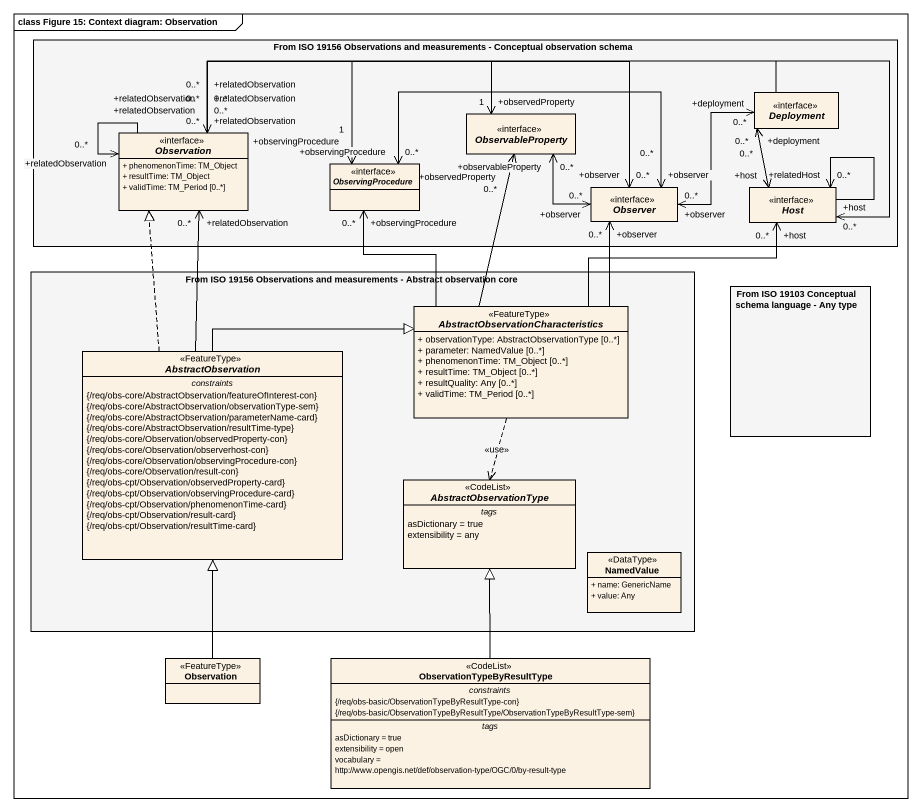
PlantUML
@startuml
mainframe class Figure 15: Context diagram: Observation
allowmixing
hide circle
hide empty members
skinparam classAttributeIconSize 0
rectangle "From ISO 19156 Observations and measurements - Conceptual observation schema" as From_ISO_19156_Observations #F5F5F5 {
  interface Deployment
  interface Observation {
    + phenomenonTime: TM_Object
    + resultTime: TM_Object
    + validTime: TM_Period [0..*]
  }
  interface ObservableProperty
  interface ObservingProcedure
  interface Observer
  interface Host
}
rectangle "From ISO 19156 Observations and measurements - Abstract observation core" as From_ISO_19156_Observations_2 #F5F5F5 {
  abstract class "AbstractObservationCharacteristics" as AbstractObservationCharacter <<FeatureType>> {
    + observationType: AbstractObservationType [0..*]
    + parameter: NamedValue [0..*]
    + phenomenonTime: TM_Object [0..*]
    + resultTime: TM_Object [0..*]
    + resultQuality: Any [0..*]
    + validTime: TM_Period [0..*]
  }
  abstract class AbstractObservation <<FeatureType>> {
    -- constraints --
    {/req/obs-core/AbstractObservation/featureOfInterest-con}
    {/req/obs-core/AbstractObservation/observationType-sem}
    {/req/obs-core/AbstractObservation/parameterName-card}
    {/req/obs-core/AbstractObservation/resultTime-type}
    {/req/obs-core/Observation/observedProperty-con}
    {/req/obs-core/Observation/observerhost-con}
    {/req/obs-core/Observation/observingProcedure-con}
    {/req/obs-core/Observation/result-con}
    {/req/obs-cpt/Observation/observedProperty-card}
    {/req/obs-cpt/Observation/observingProcedure-card}
    {/req/obs-cpt/Observation/phenomenonTime-card}
    {/req/obs-cpt/Observation/result-card}
    {/req/obs-cpt/Observation/resultTime-card}
  }
  abstract class AbstractObservationType <<CodeList>> {
    -- tags --
    asDictionary = true
    extensibility = any
  }
  class NamedValue <<DataType>> {
    + name: GenericName
    + value: Any
  }
}
rectangle "From ISO 19103 Conceptual schema language - Any type" as From_ISO_19103_Conceptual #F5F5F5
class "Observation" as Observation_2 <<FeatureType>>
class ObservationTypeByResultType <<CodeList>> {
  -- constraints --
  {/req/obs-basic/ObservationTypeByResultType-con}
  {/req/obs-basic/ObservationTypeByResultType/ObservationTypeByResultType-sem}
  -- tags --
  asDictionary = true
  extensibility = open
  vocabulary = http://www.opengis.net/def/observation-type/OGC/0/by-result-type
}
Deployment -left-> "+relatedObservation\n0..*" Observation
Observation --> "+relatedObservation\n0..*" Observation
Observation "+relatedObservation\n0..*" <-right-> "+observedProperty\n1" ObservableProperty
Observation "+relatedObservation\n0..*" <-right-> "+observingProcedure\n1" ObservingProcedure
Observation "+relatedObservation\n0..*" <-right-> "+observer\n0..*" Observer
Observer "+observer\n0..*" <-right-> "+deployment\n0..*" Deployment
Observer "+observer\n0..*" <-up-> "+observableProperty\n0..*" ObservableProperty
Observer "+observer\n0..*" <-left-> "+observingProcedure\n0..*" ObservingProcedure
Host "+host\n0..*" <-up-> "+deployment\n0..*" Deployment
Host "+host\n0..*" <-left-> "+relatedObservation\n0..*" Observation
Host --> "+relatedHost\n0..*" Host
AbstractObservationCharacter -up-> "+observedProperty\n0..*" ObservableProperty
AbstractObservationCharacter -up-> "+observingProcedure\n0..*" ObservingProcedure
AbstractObservationCharacter -up-> "+observer\n0..*" Observer
AbstractObservationCharacter -right-> "+host\n0..*" Host
AbstractObservationCharacter ..> AbstractObservationType : <<use>>
AbstractObservation -up-> "+relatedObservation\n0..*" Observation
AbstractObservation .up.|> Observation
AbstractObservation -right-|> AbstractObservationCharacter
Observation_2 -up-|> AbstractObservation
ObservationTypeByResultType -up-|> AbstractObservationType
@enduml
